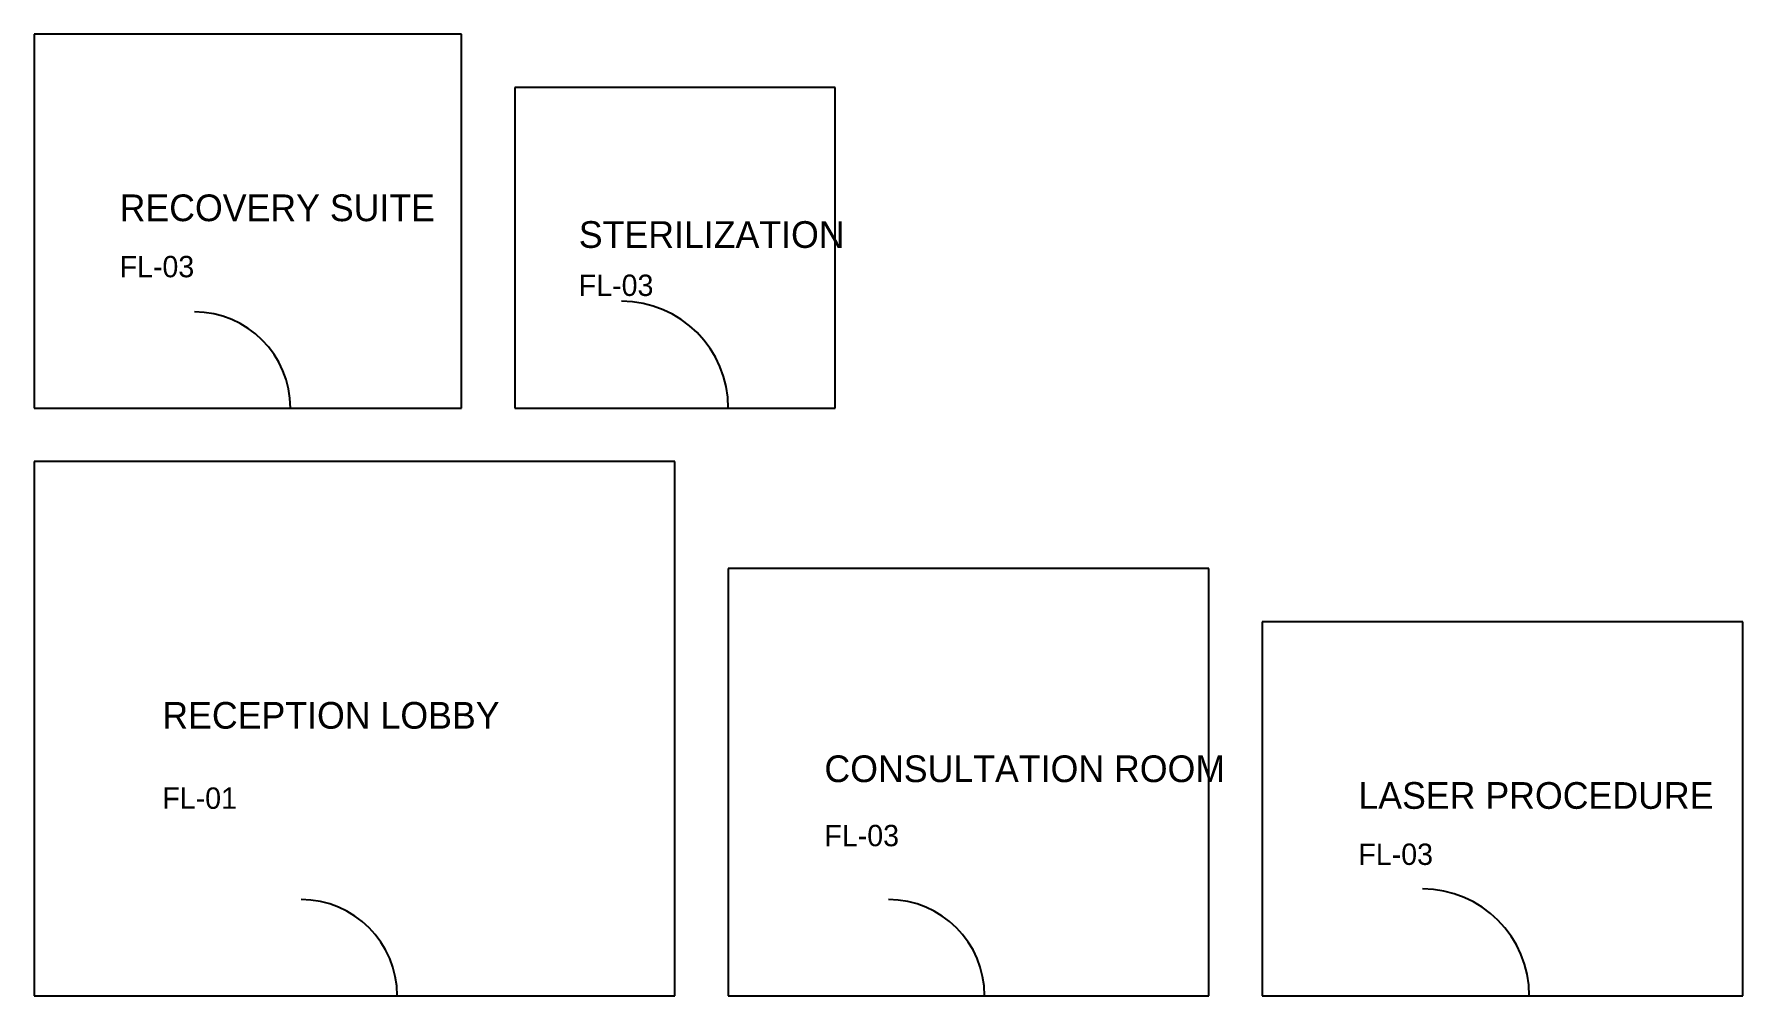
# Model space of a CAD drawing. Header units: millimetres. Extents: x 0 to 16000, y 0 to 9000.
import ezdxf

# ---------------------------------------------------------------- set-up
doc = ezdxf.new("R2010")
doc.units = ezdxf.units.MM

# ---------------------------------------------------------------- blocks, each defined once
blk = doc.blocks.new('CLINIC_DOOR_900')
blk.add_line((0, 0), (900, 0))
blk.add_arc((0, 0), 900, 0, 90)
blk = doc.blocks.new('HERMETIC_SLIDER_1000')
blk.add_line((0, 0), (1000, 0))
blk.add_arc((0, 0), 1000, 0, 90)

msp = doc.modelspace()

# ---------------------------------------------------------------- linework, layer by layer
at = {"layer": 'CLINICAL_PARTITION_WALL'}
for p, q in [((4000, 9000), (0, 9000)), ((0, 9000), (0, 5500)), ((4000, 5500), (4000, 9000)), ((7500, 8500), (4500, 8500)), ((4500, 8500), (4500, 5500)), ((7500, 5500), (7500, 8500)), ((0, 5500), (4000, 5500)), ((4500, 5500), (7500, 5500)), ((6000, 5000), (0, 5000)), ((0, 5000), (0, 0)), ((6000, 0), (6000, 5000)), ((11000, 4000), (6500, 4000)), ((6500, 4000), (6500, 0)), ((11000, 0), (11000, 4000)), ((16000, 3500), (11500, 3500)), ((11500, 3500), (11500, 0)), ((16000, 0), (16000, 3500)), ((0, 0), (6000, 0)), ((6500, 0), (11000, 0)), ((11500, 0), (16000, 0))]:
    msp.add_line(p, q, dxfattribs=at)

# ---------------------------------------------------------------- block references
at = {"layer": 'LEAD_LINED_DOORS'}
for name, p in [('CLINIC_DOOR_900', (1500, 5500)), ('HERMETIC_SLIDER_1000', (5500, 5500)), ('HERMETIC_SLIDER_1000', (13000, 0)), ('CLINIC_DOOR_900', (2500, 0)), ('CLINIC_DOOR_900', (8000, 0))]:
    msp.add_blockref(name, p, dxfattribs=at)

# ---------------------------------------------------------------- texts
at = {"layer": 'CLINIC_ANNOTATION'}
for s, p in [('RECOVERY SUITE', (800, 7250)), ('STERILIZATION', (5100, 7000)), ('RECEPTION LOBBY', (1200, 2500)), ('CONSULTATION ROOM', (7400, 2000)), ('LASER PROCEDURE', (12400, 1750))]:
    msp.add_text(s, height=250, dxfattribs=at).set_placement(p)
at = {"layer": 'SEAMLESS_VINYL_FLOOR'}
for s, p in [('FL-03', (800, 6725)), ('FL-03', (5100, 6550)), ('FL-01', (1200, 1750)), ('FL-03', (7400, 1400)), ('FL-03', (12400, 1225))]:
    msp.add_text(s, height=200, dxfattribs=at).set_placement(p)

doc.saveas('drawing.dxf')
